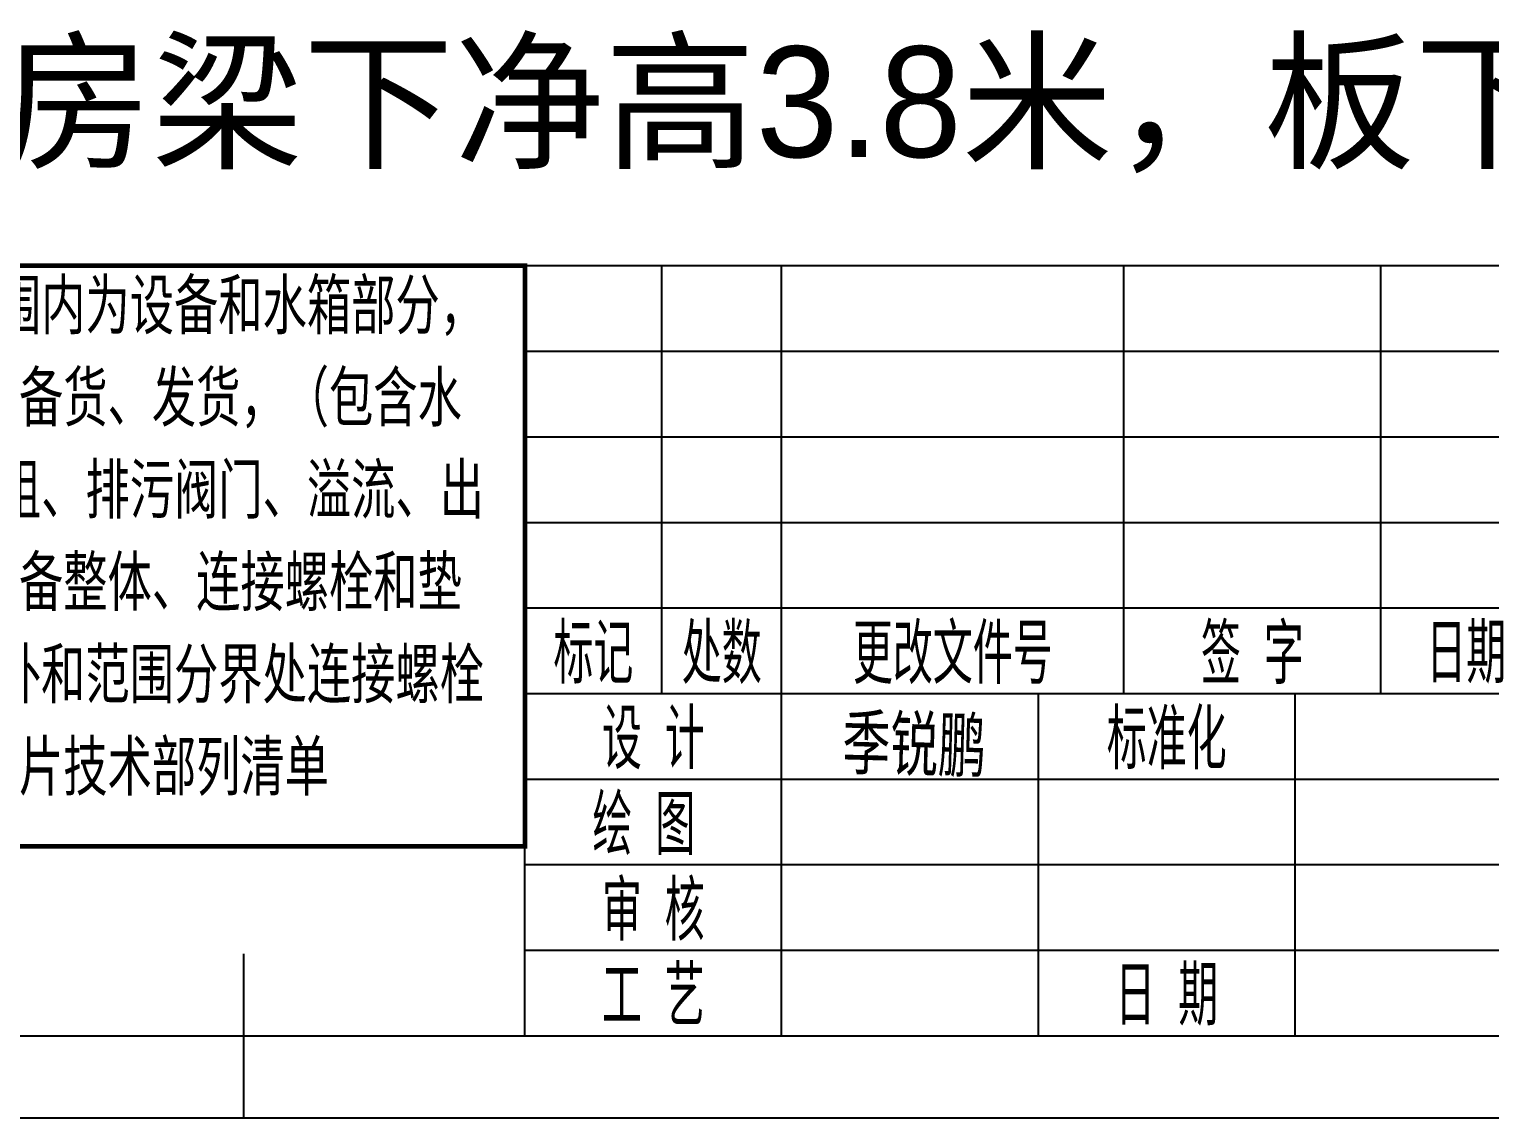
# Model space of a CAD drawing. Header units: millimetres. Extents: x 10779125 to 11142123, y -372083 to -144871.
# Drawn here: x 11107077 to 11114992, y -314154 to -308254 of the extents above; entities that cross this region are included whole.
import ezdxf
from ezdxf.enums import TextEntityAlignment as Align

# ---------------------------------------------------------------- set-up
doc = ezdxf.new("R2010")
doc.units = ezdxf.units.MM
doc.header["$LTSCALE"] = 1000
doc.header["$MEASUREMENT"] = 0
doc.linetypes.add('A-世伦路地下室北区_t3$0$DASH', pattern=[0.35, 0.25, -0.1])
doc.layers.get('0').update_dxf_attribs({"color": 255, "linetype": 'CONTINUOUS'})
for name, color, linetype in [('1轮廓实线层', 7, 'CONTINUOUS'), ('2细线层', 4, 'CONTINUOUS'), ('6文字层', 3, 'CONTINUOUS'), ('图框层', 7, 'CONTINUOUS')]:
    doc.layers.add(name, color=color, linetype=linetype)
doc.styles.add('PC_TEXTSTYLE', font='isocp.shx', dxfattribs={"width": 0.8, "bigfont": 'hzfs.shx'})
doc.styles.get("Standard").update_dxf_attribs({"font": 'symbol.ttf'})

# ---------------------------------------------------------------- blocks, each defined once
blk = doc.blocks.new('PC_TITLE_BLOCK')
at = {"layer": '1轮廓实线层'}
for p, q in [((0, 45), (-180, 45)), ((-180, 0), (-180, 45)), ((-172, 20), (-172, 45)), ((-165, 20), (-165, 45)), ((-145, 20), (-145, 45)), ((-130, 20), (-130, 45)), ((-180, 20), (-60, 20)), ((-165, 0), (-165, 20)), ((-150, 0), (-150, 20)), ((-135, 0), (-135, 20)), ((-180, 0), (0, 0))]:
    blk.add_line(p, q, dxfattribs=at)
at = {"layer": '1轮廓实线层', "color": 7}
blk.add_line((-180, 25), (-120, 25), dxfattribs=at)
at = {"layer": '2细线层'}
for p, q in [((-180, 40), (-120, 40)), ((-180, 35), (-120, 35)), ((-180, 30), (-120, 30)), ((-180, 15), (-120, 15)), ((-180, 10), (-120, 10)), ((-180, 5), (-120, 5))]:
    blk.add_line(p, q, dxfattribs=at)
at = {"layer": '6文字层', "style": 'PC_TEXTSTYLE', "width": 0.667}
for s, p in [('标记', (-176, 22.5)), ('处数', (-168.5, 22.5)), (' 更改文件号 ', (-155, 22.5)), (' 签 字 ', (-137.5, 22.5)), (' 日期 ', (-125, 22.5)), (' 设 计 ', (-172.5, 17.505)), (' 标准化 ', (-142.5, 17.505)), ('绘 图', (-173.055, 12.505)), (' 审 核 ', (-172.5, 7.5)), (' 工 艺 ', (-172.5, 2.5)), (' 日 期 ', (-142.5, 2.5))]:
    blk.add_text(s, height=3.5, dxfattribs=at).set_placement(p, align=Align.MIDDLE)
at = {"layer": '6文字层', "style": 'PC_TEXTSTYLE', "flags": 8}
for tag, height, width, p, p2 in [('企业名称', 5, 2.351167, (-54.29, 34.82), (-5.268, 34.82)), ('产品名称或材料标记', 7, 0.697112, (-113.463, 28.635), (-66.422, 28.635)), ('图样名称', 5, 2.374916, (-54.785, 19.978), (-5.268, 19.978)), ('标准化', 3.5, 1.237759, (-133.835, 15.372), (-120.752, 15.372)), ('绘图', 3.5, 1.966785, (-163.728, 10), (-150.373, 10)), ('重量', 3.5, 1.718234, (-88.457, 7.542), (-76.549, 7.542)), ('比例', 3.5, 1.67402, (-73.354, 7.542), (-61.929, 7.542)), ('图样代号', 5, 2.380165, (-54.785, 5.63), (-5.516, 5.63)), ('审核', 3.5, 1.936834, (-163.989, 5.367), (-150.634, 5.367)), ('共几页', 3.5, 0.660501, (-108.073, 0.625), (-101.045, 0.625)), ('工艺', 3.5, 1.93179, (-164.21, 0.371), (-150.891, 0.371)), ('日期', 3.5, 1.946892, (-133.835, 0.371), (-120.752, 0.371))]:
    blk.add_attdef(tag, text='', height=height, dxfattribs=dict(at, width=width)).set_placement(p, p2, align=Align.FIT)
at = {"layer": '6文字层', "style": 'PC_TEXTSTYLE', "width": 9.905045, "flags": 8}
blk.add_attdef('设计', text='', height=3.5, rotation=358.46442, dxfattribs=at).set_placement((-164.229, 15.372), (-150.367, 15), align=Align.FIT)
at = {"layer": '6文字层', "color": 3, "style": 'PC_TEXTSTYLE', "width": 0.66953, "flags": 8}
blk.add_attdef('第几页', text='', height=3.5, dxfattribs=at).set_placement((-78.287, 0.753), (-71.163, 0.753), align=Align.FIT)
at = {"layer": '6文字层', "ltscale": 10, "style": 'PC_TEXTSTYLE', "flags": 1}
blk.add_attdef('图纸张数', (-58.679, -0.492), '', height=2.5, dxfattribs=at)

msp = doc.modelspace()

# ---------------------------------------------------------------- linework, layer by layer
at = {"color": 1, "linetype": 'A-世伦路地下室北区_t3$0$DASH', "const_width": 26, "elevation": -89.1}
msp.add_lwpolyline([(11105517.9, -312682.2), (11109763.4, -312682.2), (11109763.4, -309535.7), (11105517.9, -309535.7)], close=True, dxfattribs=at)
at = {"layer": '1轮廓实线层', "lineweight": -3}
msp.add_line((11108239.5, -314154, -89.1), (11108239.5, -313265.2, -89.1), dxfattribs=at)
at = {"layer": '2细线层', "lineweight": -3}
for p, q in [((11108239.5, -314154, -89.1), (11108239.5, -313709.6, -89.1)), ((11089575.4, -314154, -89.1), (11126903.6, -314154, -89.1))]:
    msp.add_line(p, q, dxfattribs=at)
at = {"layer": '图框层', "lineweight": -3}
msp.add_line((11091797.3, -313709.6, -89.1), (11126459.2, -313709.6, -89.1), dxfattribs=at)

# ---------------------------------------------------------------- block references
ref = msp.add_blockref('PC_TITLE_BLOCK', (11126459.2, -313709.6, -89.1), dxfattribs=dict(at, xscale=92.7543411844611, yscale=92.7543411844611, zscale=92.7543411844611))
ref.add_attrib('设计', '季锐鹏', dxfattribs={"layer": '6文字层', "height": 324.64, "rotation": 358.46442, "style": 'PC_TEXTSTYLE', "width": 0.8}).set_placement((11111869.1, -312301.1, -89.1), align=Align.CENTER)

# ---------------------------------------------------------------- texts
msp.add_text('生活泵房梁下净高3.8米，板下净高4.2米。(建设方提供实测数据，水公司转)', height=600).set_placement((11104468.1, -308947, 79.7))
at = {"layer": '6文字层', "insert": (11107621.7, -311008.5, -89.1), "char_height": 300, "width": 3940.668, "attachment_point": 5, "style": 'PC_TEXTSTYLE'}
msp.add_mtext('{\\Ftssdeng,hztxt|c134;图中虚线范围内为设备和水箱部分，由车间负责备货、发货，（包含水箱、进水阀组、排污阀门、溢流、出水法兰、设备整体、连接螺栓和垫片），虚线外和范围分界处连接螺栓和垫片技术部列清单}', dxfattribs=at)

doc.saveas('drawing.dxf')
